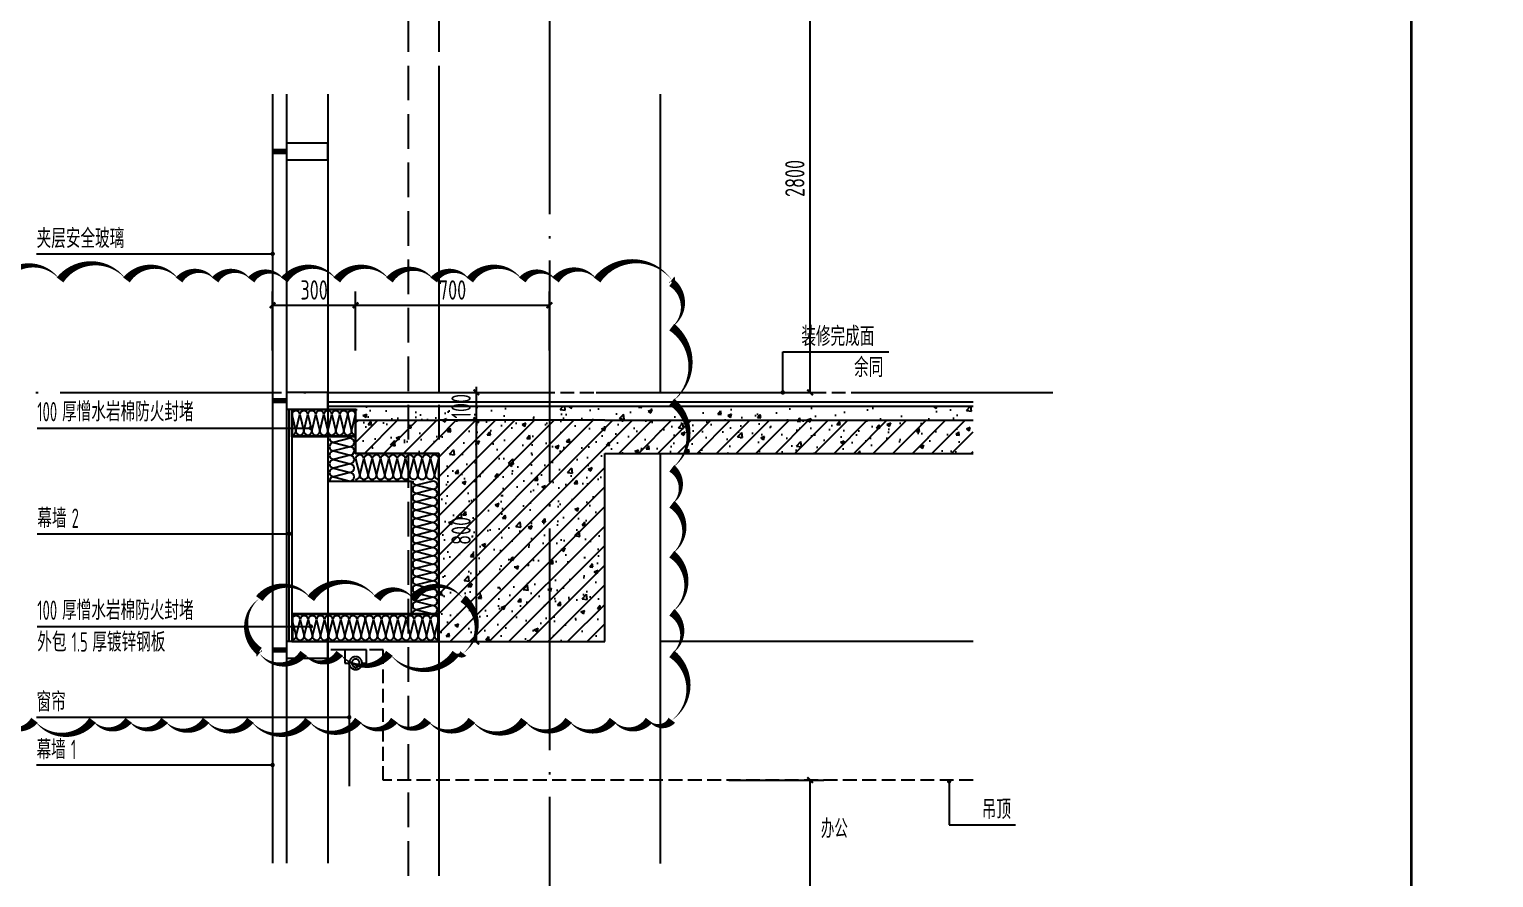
# Model space of a CAD drawing. Extents: x 198753 to 882193, y -399300 to 132460.
# Drawn here: x 349523 to 354813, y -202979 to -199915 of the extents above; entities that cross this region are included whole.
import ezdxf

# ---------------------------------------------------------------- set-up
doc = ezdxf.new("R2010")
doc.units = 0
doc.header["$LTSCALE"] = 1000
doc.header["$MEASUREMENT"] = 0
for name, pattern in [('DASH', [0.35, 0.25, -0.1]), ('DOTE', [2.42, 2, -0.2, 0.02, -0.2]), ('HIDDEN', [9.525, 6.35, -3.175])]:
    doc.linetypes.add(name, pattern=pattern)
for name, color, linetype in [('01-标注_尺寸', 124, 'Continuous'), ('01-标注_符号', 200, 'Continuous'), ('02-TEXT_房间', 7, 'Continuous'), ('02-TEXT_标注', 130, 'Continuous'), ('05-填充_天正', 26, 'Continuous'), ('A-D-玻璃剖线', 130, 'Continuous'), ('A-D-金属剖线', 200, 'Continuous'), ('A-D_龙骨', 131, 'Continuous'), ('A-STR-面层', 191, 'Continuous'), ('A-SUR_保温', 222, 'Continuous'), ('A-SUR_面层', 191, 'Continuous'), ('A-TECH_结构', 21, 'Continuous'), ('A-金属背板', 30, 'Continuous'), ('A_AXIS-轴线', 36, 'DOTE'), ('A_STR-砼墙', 51, 'Continuous'), ('A_STR-砼柱', 51, 'Continuous'), ('D_铝板', 181, 'Continuous'), ('I-E-家具_活动', 201, 'DASH'), ('钢龙骨', 173, 'Continuous')]:
    doc.layers.add(name, color=color, linetype=linetype)
doc.layers.add('DIM_MODI', color=6, linetype='Continuous', plot=False)
doc.styles.add('_TCH_DIM', font='ROS1', dxfattribs={"width": 0.8, "bigfont": 'JD'})
doc.styles.add('_TCH_DIM_T3', font='ROS1', dxfattribs={"width": 0.8, "bigfont": 'JD'})
doc.styles.get("Standard").update_dxf_attribs({"font": 'gbenor.shx', "bigfont": 'gbcbig.shx'})
doc.dimstyles.new('_TCH_ARCH&&20', dxfattribs={"dimtxt": 70, "dimasz": 20, "dimexe": 50, "dimexo": 60, "dimgap": 20, "dimtad": 1, "dimdec": 0, "dimzin": 0, "dimdsep": 46, "dimtxsty": '_TCH_DIM_T3', "dimblk": 'ARCHTICK', "dimcen": 0.09, "dimclrt": 4, "dimazin": 2, "dimtfac": 1, "dimtdec": 0, "dimtix": 1, "dimtmove": 2, "dimatfit": 3, "dimfxl": 0, "dimtolj": 1, "dimtzin": 0, "dimarcsym": 0})
pattern_1 = [(50, (0, 0), (143.452037, -12.550427), [15, -165]), (355, (0, 0), (-27.750267, 150.438427), [12, -132]), (100.4514, (11.95, -1.05), (115.701876, 137.88791), [12.74804, -140.22842]), (46.1842, (0, 40), (213.44821, -33.1038), [22.5, -247.5]), (96.6356, (17.79, 37.24), (186.93254, 194.82357), [19.12206, -210.3426]), (351.1842, (0, 40), (186.93239, 194.82372), [18, -198]), (21, (20, 30), (119.38141, -80.523778), [15, -165]), (326, (20, 30), (48.663066, 145.03001), [12, -132]), (71.4514, (29.95, 23.29), (168.044526, 64.5061), [12.74804, -140.22842]), (37.5, (0, 0), (2.431971, 66.578771), [0, -130.4, 0, -134, 0, -132.5]), (7.5, (0, 0), (52.613907, 78.882342), [0, -76.4, 0, -127.4, 0, -50.5]), (327.5, (-44.6, 0), (106.764487, -4.510974), [0, -50, 0, -156, 0, -207]), (317.5, (-64.6, 0), (116.637234, 20.020996), [0, -65, 0, -103.6, 0, -147])]
pattern_2 = [(45, (0, 0), (-35.355339, 35.355339), []), (50, (0, 0), (143.452037, -12.550427), [15, -165]), (355, (0, 0), (-27.750267, 150.438427), [12, -132]), (100.4514, (11.95, -1.05), (115.701876, 137.88791), [12.74804, -140.22842]), (46.1842, (0, 40), (213.44821, -33.1038), [22.5, -247.5]), (96.6356, (17.79, 37.24), (186.93254, 194.82357), [19.12206, -210.3426]), (351.1842, (0, 40), (186.93239, 194.82372), [18, -198]), (21, (20, 30), (119.38141, -80.523778), [15, -165]), (326, (20, 30), (48.663066, 145.03001), [12, -132]), (71.4514, (29.95, 23.29), (168.044526, 64.5061), [12.74804, -140.22842]), (37.5, (0, 0), (2.431971, 66.578771), [0, -130.4, 0, -134, 0, -132.5]), (7.5, (0, 0), (52.613907, 78.882342), [0, -76.4, 0, -127.4, 0, -50.5]), (327.5, (-44.6, 0), (106.764487, -4.510974), [0, -50, 0, -156, 0, -207]), (317.5, (-64.6, 0), (116.637234, 20.020996), [0, -65, 0, -103.6, 0, -147])]

# ---------------------------------------------------------------- blocks, each defined once
blk = doc.blocks.new('kyuhtr')
at = {"const_width": 20}
blk.add_lwpolyline([(50, 0), (0, 0)], dxfattribs=at)
blk.add_lwpolyline([(50, -30), (200, -30), (200, 30), (50, 30)], close=True)
blk = doc.blocks.new('*U280')
at = {"layer": 'A-D-玻璃剖线'}
for points in [[(7285.6, -123376.6), (7285.6, -126154.1)], [(7335.6, -123376.6), (7335.6, -126154.1)]]:
    blk.add_lwpolyline(points, dxfattribs=at)
at = {"layer": '钢龙骨'}
for points in [[(7485.6, -123376.6), (7485.6, -124483.6)], [(7485.6, -124483.6), (7485.6, -126154.1)]]:
    blk.add_lwpolyline(points, dxfattribs=at)
at = {"layer": 'A-D_龙骨'}
for p in [(7285.6, -123583.6), (7285.6, -124483.6), (7285.6, -125383.6)]:
    blk.add_blockref('kyuhtr', p, dxfattribs=at)
blk = doc.blocks.new('$LinePat$岩棉板')
at = {"color": 0}
for p, q in [((0, -17), (12, -67)), ((12, -67), (24, -17))]:
    blk.add_line(p, q, dxfattribs=at)
for centre, start, end in [((12, -17), 0, 180), ((0, -67), 270, 0), ((24, -67), 180, 270)]:
    blk.add_arc(centre, 12, start, end, dxfattribs=at)
at = {"layer": 'Defpoints'}
blk.add_point((0, 0.1), dxfattribs=at)
at = {"layer": 'Defpoints', "color": 0}
blk.add_point((24, -84), dxfattribs=at)
blk = doc.blocks.new('*U288')
at = {"layer": '01-标注_符号', "const_width": 8}
for points in [[(14493.2, -195274.5, 1), (14501.2, -195274.5, 1)], [(14415.2, -195656.1, 1), (14423.2, -195656.1, 1)], [(14493.2, -195991.2, 1), (14501.2, -195991.2, 1)]]:
    blk.add_lwpolyline(points, format="xyb", close=True, dxfattribs=at)
at = {"layer": '01-标注_符号'}
for points in [[(13509.2, -195274.5), (14497.2, -195274.5)], [(13509.2, -195656.1), (14419.2, -195656.1)], [(13509.2, -195991.2), (14497.2, -195991.2)]]:
    blk.add_lwpolyline(points, dxfattribs=at)
at = {"layer": 'A-D-金属剖线'}
for points in [[(14429.2, -195205.9), (14659.2, -195205.9), (14659.2, -195305.9), (14429.2, -195305.9)], [(14430.7, -195207.4), (14657.7, -195207.4), (14657.7, -195304.4), (14430.7, -195304.4)], [(14959.2, -195945.9), (14429.2, -195945.9), (14429.2, -196045.9), (14959.2, -196045.9)], [(14957.7, -195947.4), (14430.7, -195947.4), (14430.7, -196044.4), (14957.7, -196044.4)]]:
    blk.add_lwpolyline(points, close=True, dxfattribs=at)
at = {"layer": 'A-SUR_保温'}
blk.add_lwpolyline([(14559.2, -195305.9), (14559.2, -195465.9), (14859.2, -195465.9), (14859.2, -195945.9), (14959.2, -195945.9), (14959.2, -195365.9), (14659.2, -195365.9), (14659.2, -195305.9)], close=True, dxfattribs=at)
at = {"layer": 'A-金属背板', "elevation": 0}
blk.add_lwpolyline([(14419.2, -195205.9), (14429.2, -195205.9), (14429.2, -196045.9), (14419.2, -196045.9)], close=True, dxfattribs=at)
at = {"layer": 'A-SUR_保温', "yscale": 1.188379012465143, "zscale": 1.188379012465143}
for p, xscale, rotation in [((14429.2, -195205.9), 1.197916665668396, 359.9999958030384), ((14457.9, -195205.9), 1.197916665668396, 359.9999958030384), ((14486.7, -195205.9), 1.197916665668396, 359.9999958030384), ((14515.4, -195205.9), 1.197916665668396, 359.9999958030384), ((14544.2, -195205.9), 1.197916665668396, 359.9999958030384), ((14572.9, -195205.9), 1.197916665668396, 359.9999958030384), ((14601.7, -195205.9), 1.197916665668396, 359.9999958030384), ((14630.4, -195205.9), 1.197916665668396, 359.9999958030384), ((14659.2, -195310.9), 1.291667253812787, 269.9802948211615), ((14659.2, -195341.9), 1.291667253812787, 269.9802948211615), ((14659.2, -195372.9), 1.291667253812787, 269.9802948211615), ((14659.2, -195365.9), 1.249988040332212, 0.0085303353438521), ((14689.2, -195365.8), 1.249988040332212, 0.0085303353438521), ((14719.2, -195365.8), 1.249988040332212, 0.0085303353438521), ((14749.2, -195365.8), 1.249988040332212, 0.0085303353438521), ((14779.2, -195365.8), 1.249988040332212, 0.0085303353438521), ((14809.2, -195365.8), 1.249988040332212, 0.0085303353438521), ((14839.2, -195365.8), 1.249988040332212, 0.0085303353438521), ((14869.2, -195365.8), 1.249988040332212, 0.0085303353438521), ((14899.2, -195365.8), 1.249988040332212, 0.0085303353438521), ((14929.2, -195365.8), 1.249988040332212, 0.0085303353438521), ((14659.2, -195403.9), 1.291667253812787, 269.9802948211615), ((14659.2, -195434.9), 1.291667253812787, 269.9802948211615), ((14959.1, -195465.8), 1.250126090101858, 270.0090117842053), ((14959.1, -195495.8), 1.250126090101858, 270.0090117842053), ((14959.1, -195525.8), 1.250126090101858, 270.0090117842053), ((14959.1, -195555.8), 1.250126090101858, 270.0090117842053), ((14959.1, -195585.8), 1.250126090101858, 270.0090117842053), ((14959.1, -195615.8), 1.250126090101858, 270.0090117842053), ((14959.1, -195645.8), 1.250126090101858, 270.0090117842053), ((14959.1, -195675.8), 1.250126090101858, 270.0090117842053), ((14959.1, -195705.8), 1.250126090101858, 270.0090117842053), ((14959.1, -195735.8), 1.250126090101858, 270.0090117842053), ((14959.1, -195765.8), 1.250126090101858, 270.0090117842053), ((14959.1, -195795.8), 1.250126090101858, 270.0090117842053), ((14959.1, -195825.8), 1.250126090101858, 270.0090117842053), ((14959.1, -195855.8), 1.250126090101858, 270.0090117842053), ((14959.1, -195885.8), 1.250126090101858, 270.0090117842053), ((14429.2, -195946.4), 1.22684550785577, 0.005123850922249961), ((14458.6, -195946.4), 1.22684550785577, 0.005123850922249961), ((14488, -195946.4), 1.22684550785577, 0.005123850922249961), ((14517.5, -195946.4), 1.22684550785577, 0.005123850922249961), ((14546.9, -195946.4), 1.22684550785577, 0.005123850922249961), ((14576.4, -195946.4), 1.22684550785577, 0.005123850922249961), ((14605.8, -195946.4), 1.22684550785577, 0.005123850922249961), ((14635.3, -195946.4), 1.22684550785577, 0.005123850922249961), ((14664.7, -195946.4), 1.22684550785577, 0.005123850922249961), ((14694.2, -195946.4), 1.22684550785577, 0.005123850922249961), ((14723.6, -195946.4), 1.22684550785577, 0.005123850922249961), ((14753, -195946.4), 1.22684550785577, 0.005123850922249961), ((14782.5, -195946.3), 1.22684550785577, 0.005123850922249961), ((14811.9, -195946.3), 1.22684550785577, 0.005123850922249961), ((14841.4, -195946.3), 1.22684550785577, 0.005123850922249961), ((14959.1, -195915.9), 1.250126090101858, 270.0090117842053), ((14870.8, -195946.3), 1.22684550785577, 0.005123850922249961), ((14900.3, -195946.3), 1.22684550785577, 0.005123850922249961), ((14929.7, -195946.3), 1.22684550785577, 0.005123850922249961)]:
    blk.add_blockref('$LinePat$岩棉板', p, dxfattribs=dict(at, xscale=xscale, rotation=rotation))
at = {"layer": '02-TEXT_标注', "style": '_TCH_DIM'}
for s, height, width, p in [('100', 70, 0.64, (13509.2, -195250.6)), ('厚憎水岩棉防火封堵', 69.46, 0.8, (13598.8, -195250.6)), ('幕墙', 69.46, 0.8, (13509.2, -195635.1)), ('2', 70, 0.64, (13633.3, -195635.1)), ('100', 70, 0.64, (13509.2, -195967.3)), ('厚憎水岩棉防火封堵', 69.46, 0.8, (13598.8, -195967.3)), ('外包', 69.46, 0.8, (13509.2, -196082.2)), ('厚镀锌钢板', 69.46, 0.8, (13708, -196082.2)), ('1.5', 70, 0.64, (13633.3, -196082.2))]:
    blk.add_text(s, height=height, dxfattribs=dict(at, width=width)).set_placement(p)
blk = doc.blocks.new('图框-A1+3-4')
for points, const_width in [([(0, 0), (1471, 0), (1471, 594), (0, 594)], 0.05), ([(1396, 584), (25, 584), (25, 10), (1396, 10)], 0.5)]:
    blk.add_lwpolyline(points, close=True, dxfattribs=dict(const_width=const_width))
blk = doc.blocks.new('图框-A1+1-2')
at = {"const_width": 0.05}
blk.add_lwpolyline([(0, 0), (1261, 0), (1261, 594), (0, 594)], close=True, dxfattribs=at)
blk = doc.blocks.new('*U298')
at = {"layer": 'A-STR-面层', "linetype": 'DASH', "ltscale": 0.5}
for points in [[(7893.8, 16587.4), (7954.3, 16587.4), (8038.8, 16441.1), (8038.8, 15702.4, 0.414214), (8198.8, 15542.4), (8948.7, 15542.4, -0.414214), (8998.7, 15492.4), (8998.7, -5251.7, 0.414214), (9158.7, -5411.7), (9755.8, -5411.7)], [(8293.8, 16587.4), (8233.3, 16587.4), (8148.8, 16441.1), (8148.8, 15702.4, 0.414214), (8198.8, 15652.4), (8948.7, 15652.4, -0.414214), (9108.7, 15492.4), (9108.7, -5251.7, 0.414214), (9158.7, -5301.7), (9755.8, -5301.7)]]:
    blk.add_lwpolyline(points, format="xyb", dxfattribs=at)
blk = doc.blocks.new('dasgfs')
at = {"layer": '01-标注_符号'}
for p, q in [((0, 0), (0, 146.5)), ((0, 146.5), (382.7, 146.5))]:
    blk.add_line(p, q, dxfattribs=at)
at = {"layer": '01-标注_符号', "const_width": 8}
blk.add_lwpolyline([(0, -4, 1), (0, 4, 1)], format="xyb", close=True, dxfattribs=at)
at = {"layer": '02-TEXT_标注', "style": '_TCH_DIM', "width": 0.8}
for s, p in [('装修完成面', (66.9, 167.5)), ('余同', (257.5, 55.5))]:
    blk.add_text(s, height=69.46, dxfattribs=at).set_placement(p)
blk = doc.blocks.new('窗帘')
at = {"linetype": 'HIDDEN', "ltscale": 3}
blk.add_line((23.3, -47.5), (23.3, -491.9), dxfattribs=at)
blk.add_lwpolyline([(-23.3, -47.5), (-39.5, -47.5), (-39.5, 0), (39.5, 0), (39.5, -47.5), (23.3, -47.5)])
for radius in [23.3, 14.3]:
    blk.add_circle((0, -47.5), radius)
blk.add_arc((0, -47.5), 23.3, 180, 0)
blk = doc.blocks.new('_ArchTick')
at = {"color": 0, "linetype": 'ByBlock', "const_width": 0.4}
blk.add_lwpolyline([(-0.5, -0.5), (0.5, 0.5)], dxfattribs=at)
blk = doc.blocks.new('*D1928')
at = {"layer": '01-标注_尺寸', "color": 0, "lineweight": -2, "transparency": 16777216}
for p, q in [((352049.7, -199681.2), (352393.3, -199681.2)), ((352343.3, -201226.7), (352343.3, -199681.2)), ((352049.7, -201226.7), (352393.3, -201226.7))]:
    blk.add_line(p, q, dxfattribs=at)
at = {"layer": 'Defpoints', "color": 0, "transparency": 16777216}
for p in [(351989.7, -199681.2), (352343.3, -199681.2), (351989.7, -201226.7)]:
    blk.add_point(p, dxfattribs=at)
at = {"layer": '01-标注_尺寸', "color": 0, "lineweight": -2, "transparency": 16777216, "xscale": 20, "yscale": 20, "zscale": 20}
for p, rotation in [((352343.3, -199681.2), 90), ((352343.3, -201226.7), 270)]:
    blk.add_blockref('_ArchTick', p, dxfattribs=dict(at, rotation=rotation))
at = {"layer": '01-标注_尺寸', "color": 4, "transparency": 16777216, "insert": (352288.3, -200454), "char_height": 70, "attachment_point": 5, "rotation": 90, "style": '_TCH_DIM_T3'}
blk.add_mtext('\\A1;2800', dxfattribs=at)
blk = doc.blocks.new('*D1929')
at = {"layer": '01-标注_尺寸', "color": 0, "lineweight": -2, "transparency": 16777216}
for p, q in [((352049.7, -202626.7), (352393.3, -202626.7)), ((352343.3, -203845.9), (352343.3, -202626.7)), ((352049.7, -203845.9), (352393.3, -203845.9))]:
    blk.add_line(p, q, dxfattribs=at)
at = {"layer": 'Defpoints', "color": 0, "transparency": 16777216}
for p in [(351989.7, -202626.7), (352343.3, -202626.7), (351989.7, -203845.9)]:
    blk.add_point(p, dxfattribs=at)
at = {"layer": '01-标注_尺寸', "color": 0, "lineweight": -2, "transparency": 16777216, "xscale": 20, "yscale": 20, "zscale": 20}
for p, rotation in [((352343.3, -202626.7), 90), ((352343.3, -203845.9), 270)]:
    blk.add_blockref('_ArchTick', p, dxfattribs=dict(at, rotation=rotation))
at = {"layer": '01-标注_尺寸', "color": 4, "transparency": 16777216, "insert": (352288.3, -203236.3), "char_height": 70, "attachment_point": 5, "rotation": 90, "style": '_TCH_DIM_T3'}
blk.add_mtext('\\A1;3000', dxfattribs=at)
blk = doc.blocks.new('*D1946')
at = {"layer": '01-标注_尺寸', "color": 0, "lineweight": -2, "transparency": 16777216}
for p, q in [((350401.6, -201075.5), (350401.6, -200861.8)), ((350701.6, -201075.5), (350701.6, -200861.8)), ((350401.6, -200911.8), (350701.6, -200911.8))]:
    blk.add_line(p, q, dxfattribs=at)
at = {"layer": 'Defpoints', "color": 0, "transparency": 16777216}
for p in [(350701.6, -200911.8), (350401.6, -201135.5), (350701.6, -201135.5)]:
    blk.add_point(p, dxfattribs=at)
at = {"layer": '01-标注_尺寸', "color": 0, "lineweight": -2, "transparency": 16777216, "xscale": 20, "yscale": 20, "zscale": 20, "rotation": 180}
blk.add_blockref('_ArchTick', (350401.6, -200911.8), dxfattribs=at)
at = {"layer": '01-标注_尺寸', "color": 0, "lineweight": -2, "transparency": 16777216, "xscale": 20, "yscale": 20, "zscale": 20}
blk.add_blockref('_ArchTick', (350701.6, -200911.8), dxfattribs=at)
at = {"layer": '01-标注_尺寸', "color": 4, "transparency": 16777216, "insert": (350551.6, -200856.8), "char_height": 70, "attachment_point": 5, "style": '_TCH_DIM_T3'}
blk.add_mtext('\\A1;300', dxfattribs=at)
blk = doc.blocks.new('*D1947')
at = {"layer": '01-标注_尺寸', "color": 0, "lineweight": -2, "transparency": 16777216}
for p, q in [((350701.6, -201075.5), (350701.6, -200861.8)), ((351401.6, -201075.5), (351401.6, -200861.8)), ((350701.6, -200911.8), (351401.6, -200911.8))]:
    blk.add_line(p, q, dxfattribs=at)
at = {"layer": 'Defpoints', "color": 0, "transparency": 16777216}
for p in [(351401.6, -200911.8), (350701.6, -201135.5), (351401.6, -201135.5)]:
    blk.add_point(p, dxfattribs=at)
at = {"layer": '01-标注_尺寸', "color": 0, "lineweight": -2, "transparency": 16777216, "xscale": 20, "yscale": 20, "zscale": 20, "rotation": 180}
blk.add_blockref('_ArchTick', (350701.6, -200911.8), dxfattribs=at)
at = {"layer": '01-标注_尺寸', "color": 0, "lineweight": -2, "transparency": 16777216, "xscale": 20, "yscale": 20, "zscale": 20}
blk.add_blockref('_ArchTick', (351401.6, -200911.8), dxfattribs=at)
at = {"layer": '01-标注_尺寸', "color": 4, "transparency": 16777216, "insert": (351051.6, -200856.8), "char_height": 70, "attachment_point": 5, "style": '_TCH_DIM_T3'}
blk.add_mtext('\\A1;700', dxfattribs=at)
blk = doc.blocks.new('*D2082')
at = {"layer": '01-标注_尺寸', "color": 0, "lineweight": -2, "transparency": 16777216}
for p, q in [((351061.6, -201226.7), (351187.6, -201226.7)), ((351137.6, -201226.7), (351137.6, -201206.7)), ((351137.6, -201326.7), (351137.6, -201226.7)), ((351061.6, -201326.7), (351187.6, -201326.7)), ((351137.6, -201326.7), (351137.6, -201346.7))]:
    blk.add_line(p, q, dxfattribs=at)
at = {"layer": 'Defpoints', "color": 0, "transparency": 16777216}
for p in [(351001.6, -201226.7), (351137.6, -201226.7), (351001.6, -201326.7)]:
    blk.add_point(p, dxfattribs=at)
at = {"layer": '01-标注_尺寸', "color": 0, "lineweight": -2, "transparency": 16777216, "xscale": 20, "yscale": 20, "zscale": 20}
for p, rotation in [((351137.6, -201226.7), 270), ((351137.6, -201326.7), 90)]:
    blk.add_blockref('_ArchTick', p, dxfattribs=dict(at, rotation=rotation))
at = {"layer": '01-标注_尺寸', "color": 4, "transparency": 16777216, "insert": (351082.6, -201276.7), "char_height": 70, "attachment_point": 5, "rotation": 90, "style": '_TCH_DIM_T3'}
blk.add_mtext('\\A1;100', dxfattribs=at)
blk = doc.blocks.new('*D2083')
at = {"layer": '01-标注_尺寸', "color": 0, "lineweight": -2, "transparency": 16777216}
for p, q in [((351061.6, -201326.7), (351187.6, -201326.7)), ((351137.6, -202126.7), (351137.6, -201326.7)), ((351061.6, -202126.7), (351187.6, -202126.7))]:
    blk.add_line(p, q, dxfattribs=at)
at = {"layer": 'Defpoints', "color": 0, "transparency": 16777216}
for p in [(351001.6, -201326.7), (351137.6, -201326.7), (351001.6, -202126.7)]:
    blk.add_point(p, dxfattribs=at)
at = {"layer": '01-标注_尺寸', "color": 0, "lineweight": -2, "transparency": 16777216, "xscale": 20, "yscale": 20, "zscale": 20}
for p, rotation in [((351137.6, -201326.7), 90), ((351137.6, -202126.7), 270)]:
    blk.add_blockref('_ArchTick', p, dxfattribs=dict(at, rotation=rotation))
at = {"layer": '01-标注_尺寸', "color": 4, "transparency": 16777216, "insert": (351082.6, -201726.7), "char_height": 70, "attachment_point": 5, "rotation": 90, "style": '_TCH_DIM_T3'}
blk.add_mtext('\\A1;800', dxfattribs=at)
blk = doc.blocks.new('*D2084')
at = {"layer": '01-标注_尺寸', "color": 0, "lineweight": -2, "transparency": 16777216}
for p, q in [((351061.6, -201226.7), (351187.6, -201226.7)), ((351137.6, -201226.7), (351137.6, -201206.7)), ((351137.6, -201326.7), (351137.6, -201226.7)), ((351061.6, -201326.7), (351187.6, -201326.7)), ((351137.6, -201326.7), (351137.6, -201346.7))]:
    blk.add_line(p, q, dxfattribs=at)
at = {"layer": 'Defpoints', "color": 0, "transparency": 16777216}
for p in [(351001.6, -201226.7), (351137.6, -201226.7), (351001.6, -201326.7)]:
    blk.add_point(p, dxfattribs=at)
at = {"layer": '01-标注_尺寸', "color": 0, "lineweight": -2, "transparency": 16777216, "xscale": 20, "yscale": 20, "zscale": 20}
for p, rotation in [((351137.6, -201226.7), 270), ((351137.6, -201326.7), 90)]:
    blk.add_blockref('_ArchTick', p, dxfattribs=dict(at, rotation=rotation))
at = {"layer": '01-标注_尺寸', "color": 4, "transparency": 16777216, "insert": (351082.6, -201276.7), "char_height": 70, "attachment_point": 5, "rotation": 90, "style": '_TCH_DIM_T3'}
blk.add_mtext('\\A1;100', dxfattribs=at)
blk = doc.blocks.new('*D2085')
at = {"layer": '01-标注_尺寸', "color": 0, "lineweight": -2, "transparency": 16777216}
for p, q in [((351061.6, -201326.7), (351187.6, -201326.7)), ((351137.6, -202126.7), (351137.6, -201326.7)), ((351061.6, -202126.7), (351187.6, -202126.7))]:
    blk.add_line(p, q, dxfattribs=at)
at = {"layer": 'Defpoints', "color": 0, "transparency": 16777216}
for p in [(351001.6, -201326.7), (351137.6, -201326.7), (351001.6, -202126.7)]:
    blk.add_point(p, dxfattribs=at)
at = {"layer": '01-标注_尺寸', "color": 0, "lineweight": -2, "transparency": 16777216, "xscale": 20, "yscale": 20, "zscale": 20}
for p, rotation in [((351137.6, -201326.7), 90), ((351137.6, -202126.7), 270)]:
    blk.add_blockref('_ArchTick', p, dxfattribs=dict(at, rotation=rotation))
at = {"layer": '01-标注_尺寸', "color": 4, "transparency": 16777216, "insert": (351082.6, -201726.7), "char_height": 70, "attachment_point": 5, "rotation": 90, "style": '_TCH_DIM_T3'}
blk.add_mtext('\\A1;800', dxfattribs=at)

msp = doc.modelspace()

# ---------------------------------------------------------------- hatches: boundary and pattern name
at = {"layer": '05-填充_天正'}
h = msp.add_hatch(dxfattribs=at)
h.set_pattern_fill('混凝土', color=256, scale=20, style=0)
h.set_pattern_definition(pattern_1)
h.paths.add_polyline_path([(350701.6, -201276.7), (350701.6, -201326.7), (351396.5, -201326.7), (351396.5, -201276.7)])
h = msp.add_hatch(dxfattribs=at)
h.set_pattern_fill('混凝土', color=256, scale=20, style=0)
h.set_pattern_definition(pattern_1)
h.paths.add_polyline_path([(351396.5, -201276.7), (351396.5, -201326.7), (352931.9, -201326.7), (352931.9, -201276.7)])
h = msp.add_hatch(dxfattribs=at)
h.set_pattern_fill('钢筋混凝土', color=256, scale=20, style=0)
h.set_pattern_definition(pattern_2)
h.paths.add_polyline_path([(351001.7, -201446.7), (351001.7, -201326.7), (350701.6, -201326.7), (350701.6, -201446.7)])
h = msp.add_hatch(dxfattribs=at)
h.set_pattern_fill('钢筋混凝土', color=256, scale=20, style=0)
h.set_pattern_definition(pattern_2)
h.paths.add_polyline_path([(351001.7, -202126.7), (351601.7, -202126.7), (351601.7, -201326.7), (351001.7, -201326.7)])
h = msp.add_hatch(dxfattribs=at)
h.set_pattern_fill('钢筋混凝土', color=256, scale=20, style=0)
h.set_pattern_definition(pattern_2)
h.paths.add_polyline_path([(351601.7, -201326.7), (351601.7, -201446.7), (352931.9, -201446.7), (352931.9, -201326.7)])

# ---------------------------------------------------------------- linework, layer by layer
at = {"layer": '01-标注_符号'}
for p, q in [((352845.4, -202630.7), (352845.4, -202788.3)), ((352845.4, -202630.7), (352845.4, -202788.3)), ((352845.4, -202788.3), (353085.9, -202788.3)), ((352845.4, -202788.3), (353085.9, -202788.3))]:
    msp.add_line(p, q, dxfattribs=at)
for points in [[(349549.1, -200726.4), (350401.8, -200726.4)], [(349548.8, -202399.8), (350678.3, -202399.8)], [(349548.8, -202399.8), (350678.3, -202399.8)], [(349548.8, -202572.1), (350401.6, -202572.1)]]:
    msp.add_lwpolyline(points, dxfattribs=at)
at = {"layer": '01-标注_符号', "const_width": 8}
for points in [[(350397.8, -200726.4, 1), (350405.8, -200726.4, 1)], [(350674.3, -202399.8, 1), (350682.3, -202399.8, 1)], [(350674.3, -202399.8, 1), (350682.3, -202399.8, 1)], [(350397.6, -202572.1, 1), (350405.6, -202572.1, 1)], [(352845.4, -202626.7, 1), (352845.4, -202634.7, 1)], [(352845.4, -202626.7, 1), (352845.4, -202634.7, 1)]]:
    msp.add_lwpolyline(points, format="xyb", close=True, dxfattribs=at)
at = {"layer": 'A-STR-面层', "linetype": 'DASH', "ltscale": 0.2}
for points in [[(350601.6, -201226.7), (352931.9, -201226.7)], [(350601.6, -201226.7), (352931.9, -201226.7)], [(352931.9, -202626.7), (350801.6, -202626.7), (350801.6, -202156.7), (350601.6, -202156.7)], [(352931.9, -202626.7), (350801.6, -202626.7), (350801.6, -202156.7), (350601.6, -202156.7)]]:
    msp.add_lwpolyline(points, dxfattribs=at)
at = {"layer": 'A-STR-面层'}
msp.add_lwpolyline([(352931.9, -201261.7), (350601.6, -201261.7), (350601.6, -201276.7), (352931.9, -201276.7)], dxfattribs=at)
at = {"layer": 'A-SUR_面层'}
for p, q in [((350701.6, -201276.7), (351396.5, -201276.7)), ((351396.5, -201276.7), (352931.9, -201276.7)), ((350701.6, -201326.7), (351001.7, -201326.7)), ((351601.7, -201326.7), (352931.9, -201326.7))]:
    msp.add_line(p, q, dxfattribs=at)
at = {"layer": 'A-TECH_结构'}
for points in [[(351001.7, -200149.7), (351001.7, -201226.7)], [(351001.7, -200149.7), (351001.7, -201226.7)], [(351801.7, -200149.7), (351801.7, -201226.7)], [(351801.7, -200149.7), (351801.7, -201226.7)], [(351801.7, -201446.7), (351801.7, -202927.3)], [(351801.7, -201446.7), (351801.7, -202927.3)], [(351001.6, -202126.7), (350601.6, -202126.7)], [(351001.7, -202126.7), (351001.7, -202927.3)], [(351001.7, -202126.7), (351001.7, -202927.3)], [(352931.9, -202126.7), (351801.7, -202126.7)], [(352931.9, -202126.7), (351801.7, -202126.7)]]:
    msp.add_lwpolyline(points, dxfattribs=at)
at = {"layer": 'A_AXIS-轴线', "ltscale": 0.4}
for p, q in [((351401.7, -178486.5), (351401.7, -205192.3)), ((347698.2, -201226.7), (353220.5, -201226.7))]:
    msp.add_line(p, q, dxfattribs=at)
at = {"layer": 'A_STR-砼墙'}
for p, q in [((350701.6, -201326.7), (351001.7, -201326.7)), ((350701.6, -201326.7), (350701.6, -201446.7)), ((351601.7, -201326.7), (352931.9, -201326.7)), ((350701.6, -201446.7), (351001.7, -201446.7)), ((351601.7, -201446.7), (352931.9, -201446.7))]:
    msp.add_line(p, q, dxfattribs=at)
at = {"layer": 'A_STR-砼柱'}
for p, q in [((351601.7, -201326.7), (351001.7, -201326.7)), ((351001.7, -201446.7), (351001.7, -202126.7)), ((351601.7, -202126.7), (351601.7, -201446.7)), ((351001.7, -202126.7), (351601.7, -202126.7))]:
    msp.add_line(p, q, dxfattribs=at)
at = {"layer": 'DIM_MODI'}
msp.add_lwpolyline([(349411.4, -202410.7, 0, 30, 0.5), (349541.4, -202410.7, 0, 30, 0.5), (349751.4, -202410.7, 0, 30, 0.5), (349881.4, -202410.7, 0, 30, 0.5), (350011.4, -202410.7, 0, 30, 0.5), (350161.4, -202410.7, 0, 30, 0.5), (350321.4, -202410.7, 0, 30, 0.5), (350531.4, -202410.7, 0, 30, 0.5), (350711.4, -202410.7, 0, 30, 0.5), (350841.4, -202410.7, 0, 30, 0.5), (350961.4, -202410.7, 0, 30, 0.5), (351121.4, -202410.7, 0, 30, 0.5), (351311.4, -202410.7, 0, 30, 0.5), (351471.4, -202410.7, 0, 30, 0.5), (351631.4, -202410.7, 0, 30, 0.5), (351761.4, -202410.7, 0, 30, 0.5), (351843.7, -202410.7, 0, 30, 0.5), (351843.7, -202170.7, 0, 30, 0.5), (351843.7, -202020.7, 0, 30, 0.5), (351843.7, -201810.7, 0, 30, 0.5), (351843.7, -201630.7, 0, 30, 0.5), (351843.7, -201500.7, 0, 30, 0.5), (351843.7, -201260.7, 0, 30, 0.5), (351843.7, -200990.7, 0, 30, 0.5), (351843.7, -200830.7, 0, 30, 0.5), (351843.7, -200820.6, 0, 30, 0.5), (351573.7, -200820.6, 0, 30, 0.5), (351423.7, -200820.6, 0, 30, 0.5), (351303.7, -200820.6, 0, 30, 0.5), (351113.7, -200820.6, 0, 30, 0.5), (350983.7, -200820.6, 0, 30, 0.5), (350823.7, -200820.6, 0, 30, 0.5), (350633.7, -200820.6, 0, 30, 0.5), (350443.7, -200820.6, 0, 30, 0.5), (350323.7, -200820.6, 0, 30, 0.5), (350193.7, -200820.6, 0, 30, 0.5), (350063.7, -200820.6, 0, 30, 0.5), (349873.7, -200820.6, 0, 30, 0.5), (349633.7, -200820.6, 0, 30, 0.5), (349423.7, -200820.6, 0, 30, 0.5)], format="xyseb", dxfattribs=at)
msp.add_lwpolyline([(350353.7, -201971.1, 0, 30, 0.5), (350353.7, -202161.1, 0, 30, 0.5), (350353.7, -202168.9, 0, 30, 0.5), (350513.7, -202168.9, 0, 30, 0.5), (350643.7, -202168.9, 0, 30, 0.5), (350823.7, -202168.9, 0, 30, 0.5), (351063.7, -202168.9, 0, 30, 0.5), (351089.3, -202168.9, 0, 30, 0.5), (351089.3, -201971.1, 0, 30, 0.5), (350909.3, -201971.1, 0, 30, 0.5), (350779.3, -201971.1, 0, 30, 0.5), (350539.3, -201971.1, 0, 30, 0.5)], format="xyseb", close=True, dxfattribs=at)

# ---------------------------------------------------------------- block references
at = {"xscale": 20, "yscale": 20, "zscale": 20, "rotation": 270}
for name, p in [('图框-A1+3-4', (342835.2, -177853.4)), ('图框-A1+1-2', (354715.2, -182053.4))]:
    msp.add_blockref(name, p, dxfattribs=at)
for name, p in [('*U280', (343116, -76773.1)), ('dasgfs', (352244.8, -201226.7)), ('dasgfs', (352244.8, -201226.7))]:
    msp.add_blockref(name, p)
at = {"layer": 'A-SUR_保温'}
msp.add_blockref('*U288', (336042.4, -6080.8), dxfattribs=at)
at = {"layer": 'D_铝板', "xscale": -1}
msp.add_blockref('*U298', (360000.4, -198914.2), dxfattribs=at)
at = {"layer": 'I-E-家具_活动', "xscale": -1}
msp.add_blockref('窗帘', (350701.6, -202156.7), dxfattribs=at)
msp.add_blockref('窗帘', (350701.6, -202156.7), dxfattribs=at)

# ---------------------------------------------------------------- texts
at = {"layer": '02-TEXT_房间'}
msp.add_text('办公', height=67.52, dxfattribs=at).set_placement((352382.4, -202835.8))
at = {"layer": '02-TEXT_标注', "style": '_TCH_DIM'}
for s, height, width, p in [('夹层安全玻璃', 69.46, 0.8, (349549.1, -200705.4)), ('窗帘', 69.46, 0.8, (349548.8, -202378.8)), ('窗帘', 69.46, 0.8, (349548.8, -202378.8)), ('幕墙', 69.46, 0.8, (349548.8, -202551.1)), ('1', 70, 0.64, (349673, -202551.1)), ('吊顶', 69.46, 0.8, (352963.7, -202767.3)), ('吊顶', 69.46, 0.8, (352963.7, -202767.3))]:
    msp.add_text(s, height=height, dxfattribs=dict(at, width=width)).set_placement(p)

# ---------------------------------------------------------------- dimensions: what is measured, and where the dimension line sits
at = {"layer": '01-标注_尺寸'}
for p1, p2, text, picture, middle in [((351989.7, -201226.7), (351989.7, -199681.2), '2800', '*D1928', (352288.3, -200454)), ((351989.7, -203845.9), (351989.7, -202626.7), '3000', '*D1929', (352288.3, -203236.3))]:
    dim = msp.add_aligned_dim(p1=p1, p2=p2, distance=-353.7, text=text, dimstyle='_TCH_ARCH&&20', dxfattribs=at)
    dim.commit()
    dim.dimension.update_dxf_attribs({"geometry": picture, "text_midpoint": middle})
for p1, p2, distance, picture, middle in [((350401.6, -201135.5), (350701.6, -201135.5), 223.6, '*D1946', (350551.6, -200856.8)), ((350701.6, -201135.5), (351401.6, -201135.5), 223.6, '*D1947', (351051.6, -200856.8)), ((351001.6, -201326.7), (351001.6, -201226.7), -136, '*D2082', (351082.6, -201276.7)), ((351001.6, -201326.7), (351001.6, -201226.7), -136, '*D2084', (351082.6, -201276.7)), ((351001.6, -202126.7), (351001.6, -201326.7), -136, '*D2083', (351082.6, -201726.7)), ((351001.6, -202126.7), (351001.6, -201326.7), -136, '*D2085', (351082.6, -201726.7))]:
    dim = msp.add_aligned_dim(p1=p1, p2=p2, distance=distance, dimstyle='_TCH_ARCH&&20', dxfattribs=at)
    dim.commit()
    dim.dimension.update_dxf_attribs({"geometry": picture, "text_midpoint": middle})

doc.saveas('drawing.dxf')
